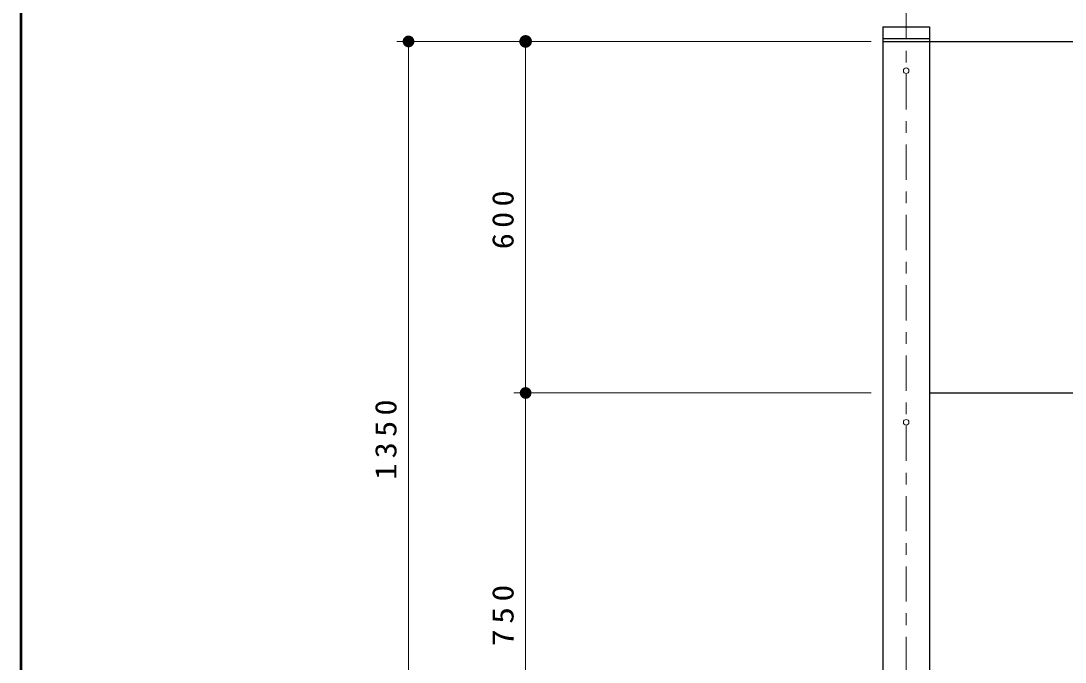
# Model space of a CAD drawing. Units: millimetres on the paper, scale 1:20. Extents: x -365 to 12, y -38 to 257.
# Drawn here: x -365 to -275.8, y 113.4 to 168.1 of the extents above; entities that cross this region are included whole.
import ezdxf

# ---------------------------------------------------------------- set-up
doc = ezdxf.new("R2010")
doc.units = ezdxf.units.MM
doc.linetypes.add('USER2', pattern=[6, 3, -1, 1, -1])
doc.layers.add('LY_1', color=7, linetype='Continuous', lineweight=13)
doc.layers.add('LY_2', color=7, linetype='Continuous', lineweight=13)
doc.styles.add('ＭＳ ゴシック', font='')
doc.styles.get('ＭＳ ゴシック').set_extended_font_data('MS Gothic')

# ---------------------------------------------------------------- blocks, each defined once
blk = doc.blocks.new('filled_dot')
at = {"color": 0, "linetype": 'Continuous', "lineweight": -2, "const_width": 1.25}
blk.add_lwpolyline([(-0.625, 0, 1), (0.625, 0, 1)], format="xyb", close=True, dxfattribs=at)

msp = doc.modelspace()

# ---------------------------------------------------------------- linework, layer by layer
at = {"layer": 'LY_1', "linetype": 'USER2'}
msp.add_line((-289.392, 169.544), (-289.392, 69.003), dxfattribs=at)
at = {"layer": 'LY_1', "lineweight": 25}
for p, q in [((-291.392, 167.598), (-287.392, 167.598)), ((-291.392, 167.598), (-291.392, 101.348)), ((-287.392, 167.598), (-287.392, 101.348)), ((-291.392, 166.598), (-287.392, 166.598)), ((-291.392, 166.348), (-287.392, 166.348)), ((-287.392, 166.348), (-237.392, 166.348)), ((-287.392, 136.348), (-237.392, 136.348))]:
    msp.add_line(p, q, dxfattribs=at)
at = {"layer": 'LY_1'}
for p, q in [((-292.392, 166.348), (-332.892, 166.348)), ((-331.892, 98.848), (-331.892, 166.348)), ((-292.392, 166.348), (-322.892, 166.348)), ((-321.892, 136.348), (-321.892, 166.348)), ((-292.392, 136.348), (-322.892, 136.348)), ((-321.892, 98.848), (-321.892, 136.348))]:
    msp.add_line(p, q, dxfattribs=at)
for centre in [(-289.392, 163.848), (-289.392, 133.848)]:
    msp.add_circle(centre, 0.237, dxfattribs=at)
at = {"layer": 'LY_2', "lineweight": 50}
msp.add_line((-365, 257), (-365, 0), dxfattribs=at)

# ---------------------------------------------------------------- block references
at = {"layer": 'LY_1', "rotation": 270}
for p, xscale, yscale in [((-331.892, 166.348), 0.4, 0.4), ((-321.892, 166.348), 0.431, 0.431), ((-321.892, 136.348), 0.4, 0.4)]:
    msp.add_blockref('filled_dot', p, dxfattribs=dict(at, xscale=xscale, yscale=yscale))

# ---------------------------------------------------------------- texts
at = {"layer": 'LY_1', "char_height": 1.833, "attachment_point": 8, "rotation": 90, "style": 'ＭＳ ゴシック'}
for s, insert in [('\\T1.33;\\W1.1;600', (-322.892, 151.348)), ('\\T1.33;\\W1.1;1350', (-332.892, 132.598)), ('\\T1.33;\\W1.15;750', (-322.892, 117.598))]:
    msp.add_mtext(s, dxfattribs=dict(at, insert=insert))

doc.saveas('drawing.dxf')
